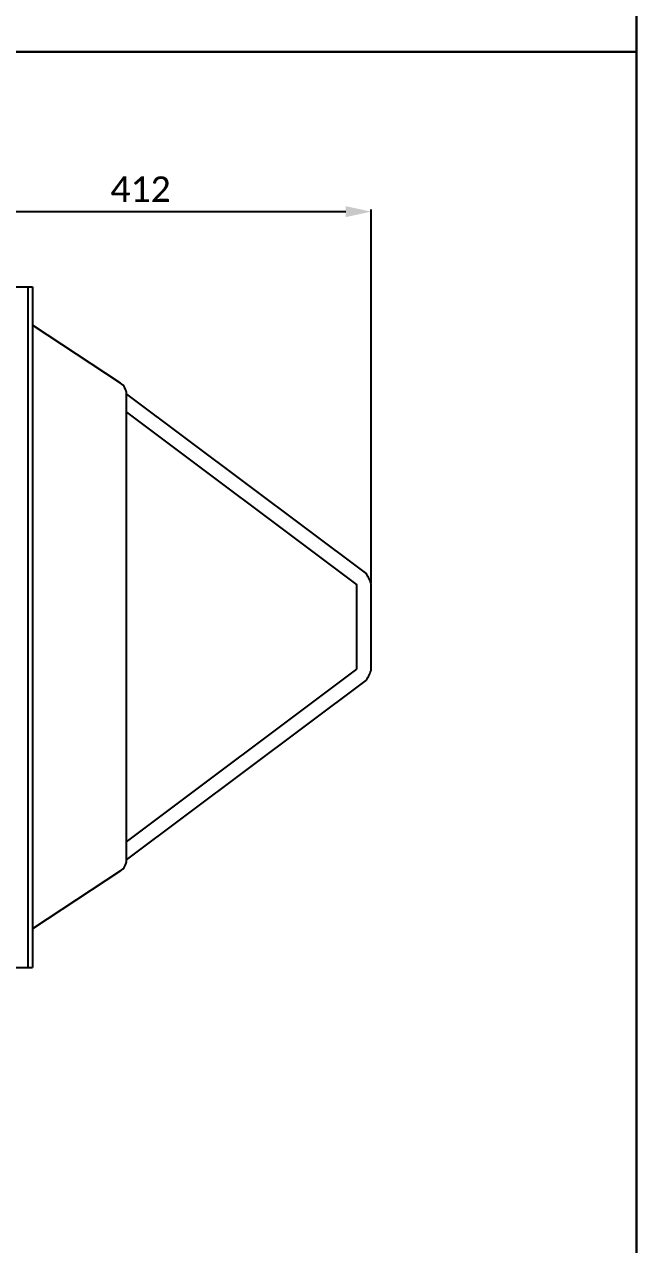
# Model space of a CAD drawing. Header units: millimetres. Extents: x 233 to 4124, y -943 to 2529.
# Drawn here: x 1654 to 2075, y -104 to 735 of the extents above; entities that cross this region are included whole.
import ezdxf

# ---------------------------------------------------------------- set-up
doc = ezdxf.new("R2010")
doc.units = ezdxf.units.MM
doc.header["$LTSCALE"] = 115.5
doc.header["$PDMODE"] = 3
doc.header["$PDSIZE"] = 8
doc.layers.get('0').update_dxf_attribs({"linetype": 'CONTINUOUS'})
doc.layers.get('Defpoints').update_dxf_attribs({"linetype": 'CONTINUOUS'})
doc.styles.get("Standard").update_dxf_attribs({"font": 'calibri.ttf'})
doc.dimstyles.new('DIMSTYLE_1', dxfattribs={"dimtxt": 17.5, "dimasz": 17.5, "dimexe": 1.5, "dimexo": 1, "dimgap": 0.875, "dimtad": 1, "dimdec": 0, "dimdsep": 46, "dimtxsty": 'Standard', "dimblk": '_FILLED', "dimblk1": '_FILLED', "dimblk2": '_FILLED', "dimcen": 0.09, "dimazin": 2, "dimtp": 0.01, "dimtm": 0.01, "dimtfac": 1, "dimtdec": 0, "dimtofl": 0, "dimtmove": 0, "dimatfit": 3, "dimldrblk": '_FILLED', "dimfxl": 1, "dimtolj": 1, "dimarcsym": 0})

# ---------------------------------------------------------------- blocks, each defined once
blk = doc.blocks.new('_FILLED')
at = {"color": 0, "linetype": 'ByBlock'}
blk.add_solid([(0, 0), (-1, 0.214), (-1, -0.214)], dxfattribs=at)
blk = doc.blocks.new('*D135')
at = {"color": 0, "linetype": 'Continuous', "lineweight": -2}
for p, q in [((1479.35, 486.6), (1479.35, 607.71)), ((1496.85, 606.21), (1874.65, 606.21)), ((1892.15, 351.12), (1892.15, 607.71))]:
    blk.add_line(p, q, dxfattribs=at)
at = {"layer": 'Defpoints', "color": 0}
for p in [(1892.15, 606.21), (1479.35, 485.6), (1892.15, 350.12)]:
    blk.add_point(p, dxfattribs=at)
at = {"color": 0, "linetype": 'ByBlock', "lineweight": -2, "xscale": 17.5, "yscale": 17.5, "zscale": 17.5, "rotation": 180}
blk.add_blockref('_FILLED', (1479.35, 606.21), dxfattribs=at)
at = {"color": 0, "linetype": 'ByBlock', "lineweight": -2, "xscale": 17.5, "yscale": 17.5, "zscale": 17.5}
blk.add_blockref('_FILLED', (1892.15, 606.21), dxfattribs=at)
at = {"color": 0, "insert": (1733.52, 630.42), "char_height": 17.5, "attachment_point": 2, "line_spacing_factor": 0.9}
blk.add_mtext('\\A1;412', dxfattribs=at)

msp = doc.modelspace()

# ---------------------------------------------------------------- linework, layer by layer
at = {"color": 0, "linetype": 'Continuous'}
for p, q in [((2074.57413, 2528.53946), (2074.57413, 580.27193)), ((2074.57413, 716.04796), (233.36653, 716.04796)), ((2074.57413, 580.27193), (2074.57413, -855.44111))]:
    msp.add_line(p, q, dxfattribs=at)
at = {"color": 7, "linetype": 'Continuous'}
for p, q in [((2074.57413, 580.27193), (2074.57413, 2528.53946)), ((2074.57413, -942.86417), (2074.57413, 580.27193))]:
    msp.add_line(p, q, dxfattribs=at)
at = {"linetype": 'Continuous'}
for p, q in [((233.36653, 716.04796), (2074.57413, 716.04796)), ((1645.1499, 554.59902), (1656.1499, 554.59902)), ((1656.1499, 86.59131), (1656.1499, 554.60673)), ((1656.1499, 554.60673), (1659.1499, 554.60673)), ((1659.1499, 554.60673), (1659.1499, 86.63091)), ((1719.75693, 488.26505), (1659.1499, 528.06668)), ((1719.75693, 152.93299), (1659.1499, 113.13136)), ((1645.1499, 86.59902), (1656.1499, 86.59902)), ((1656.1499, 86.59131), (1659.1499, 86.59131))]:
    msp.add_line(p, q, dxfattribs=at)
for p, q in [((1723.81657, 480.74223), (1888.80179, 357.1246)), ((1723.81657, 160.45581), (1723.81657, 480.74223)), ((1723.81657, 468.24664), (1882.1499, 349.61303)), ((1882.1499, 291.71114), (1882.1499, 349.61303)), ((1892.1499, 291.20399), (1892.1499, 350.12067)), ((1723.81657, 172.956), (1882.1499, 291.71114)), ((1723.81657, 160.45581), (1888.80179, 284.20007))]:
    msp.add_line(p, q)
for centre, start, end in [((1714.81657, 480.74223), 0, 56.70643673), ((1714.81657, 160.45581), 303.29356327, 0)]:
    msp.add_arc(centre, 9, start, end, dxfattribs=at)
for centre, start, end in [((1865.42406, 341.64703), 17.59164401, 33.50713939), ((1865.42406, 299.67764), 326.49286061, 342.40835599)]:
    msp.add_arc(centre, 28.037, start, end)

# ---------------------------------------------------------------- dimensions: what is measured, and where the dimension line sits
dim = msp.add_linear_dim(base=(1892.1499, 606.21439), p1=(1479.34532, 485.59902), p2=(1892.1499, 350.12067), text='412', dimstyle='DIMSTYLE_1', override={"dimtxsty": 'Standard'}, dxfattribs=at)
dim.commit()
dim.dimension.update_dxf_attribs({"geometry": '*D135', "text_midpoint": (1733.51808, 606.21439), "dimtype": 160})

doc.saveas('drawing.dxf')
